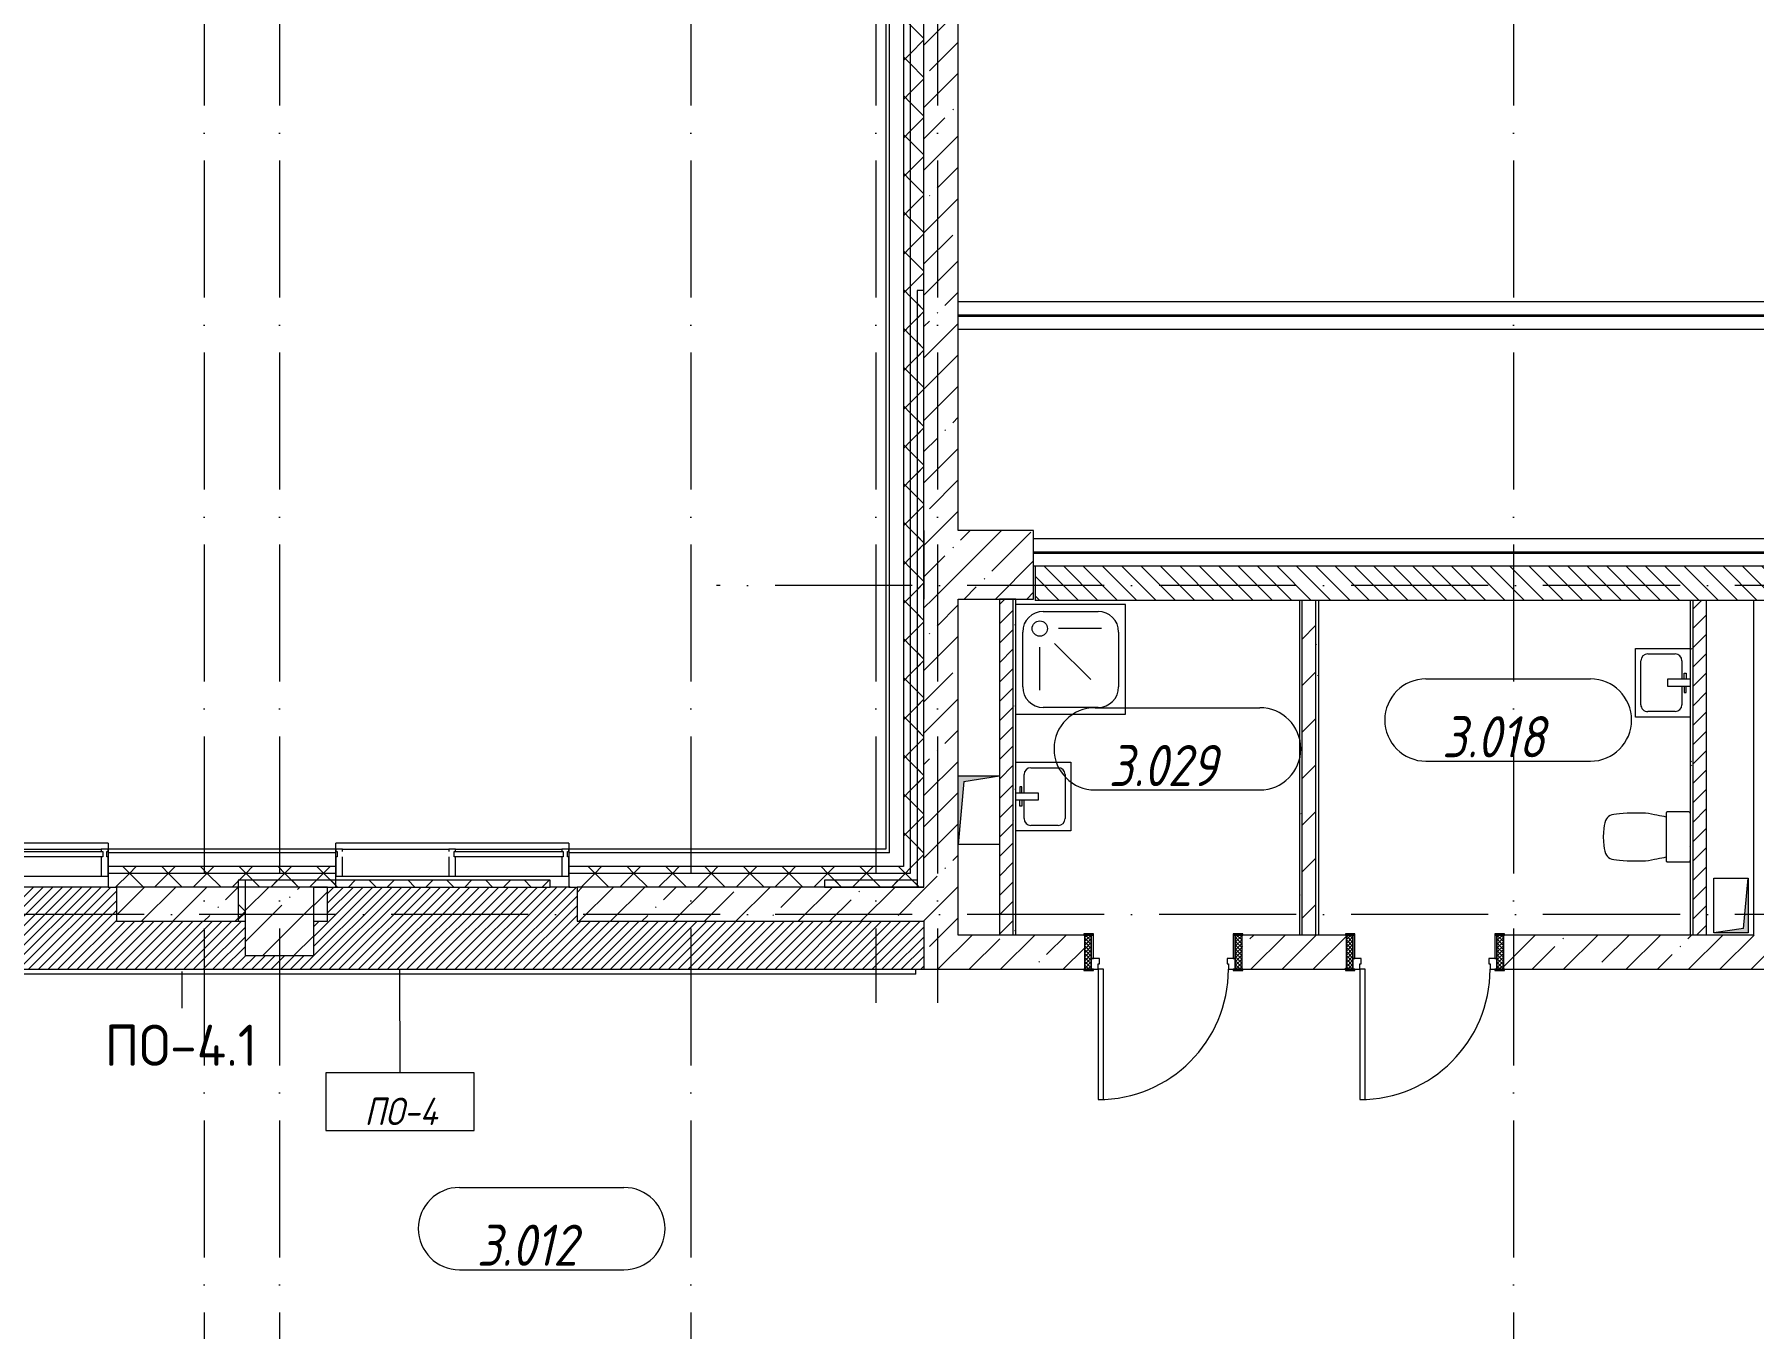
# Model space of a CAD drawing. Header units: millimetres. Extents: x -6467 to 106027, y -7090 to 195095.
# Drawn here: x 43822 to 56359, y 167175 to 176613 of the extents above; entities that cross this region are included whole.
import ezdxf

# ---------------------------------------------------------------- set-up
doc = ezdxf.new("R2010")
doc.units = ezdxf.units.MM
doc.linetypes.add('50_200_ШТРИХ_1Т_ш5_п1_п1_', pattern=[1400, 1000, -200, 0, -200])
for name, color, linetype, lineweight, true_color in [('A-AREA-IDEN-1', 7, 'Continuous', 9, 0xaaaaaa), ('A-FLOR-PATT-1', 7, 'Continuous', 5, 0xd61c12), ('I-WALL-1', 7, 'Continuous', 5, 0x787878), ('M-EQPM-1', 7, 'Continuous', 9, 0xaaaaaa), ('M-EQPM-2', 7, 'Continuous', 9, 0xe2e2e2), ('P-SANR-FIXT-1', 7, 'Continuous', 9, 0xaaaaaa), ('Оси-3', 7, '50_200_ШТРИХ_1Т_ш5_п1_п1_', 9, 0xaaaaaa)]:
    doc.layers.add(name, color=color, linetype=linetype, lineweight=lineweight, true_color=true_color)
for name, color, linetype, lineweight in [('A-DOOR', 7, 'Continuous', 9), ('A-DOOR-2', 7, 'Continuous', 5), ('A-DOOR-FRAM', 7, 'Continuous', 9), ('A-DOOR-FRAM-2', 7, 'Continuous', 5), ('A-FLOR', 7, 'Continuous', 9), ('A-FLOR-IDEN', 7, 'Continuous', 9), ('A-GLAZ', 7, 'Continuous', 5), ('A-GLAZ-CWMG', 7, 'Continuous', 9), ('A-GLAZ-CWMG-1', 7, 'Continuous', 20), ('A-WALL', 7, 'Continuous', 5), ('A-WALL-FNSH-1', 7, 'Continuous', 5), ('A-WALL-IDEN', 7, 'Continuous', 9), ('I-WALL', 7, 'Continuous', 5), ('S-BEAM', 7, 'Continuous', 9), ('S-BEAM-1', 7, 'Continuous', 5), ('S-COLS', 7, 'Continuous', 9), ('S-COLS-1', 7, 'Continuous', 5)]:
    doc.layers.add(name, color=color, linetype=linetype, lineweight=lineweight)
doc.styles.add('GOST Common', font='', dxfattribs={"height": 300})
doc.styles.add('GOST Common_I', font='', dxfattribs={"width": 0.9, "height": 200})
doc.styles.add('ISOCPEUR_I_1', font='isocpeui.ttf', dxfattribs={"width": 0.85, "height": 2.5})
doc.styles.get('GOST Common').set_extended_font_data('GOST Common')
doc.styles.get('GOST Common_I').set_extended_font_data('GOST Common', italic=True)
pattern_1 = [(45, (109.45, 102614.03), (-228.0985, 228.0985), []), (45, (337.55, 102614.03), (-228.0985, 228.0985), [403.225, -80.645, 6.706, -73.939])]
pattern_2 = [(45, (109.45, 102614.03), (-141.42136, 141.42136), []), (135, (109.45, 102614.03), (-141.42136, -141.42136), [])]
pattern_3 = [(45, (109.45, 102614.03), (-70.71068, 70.71068), [])]
pattern_4 = [(0, (109.45, 102614.03), (406.4, 101.6), [6.706, -298.094, 6.706, -298.094, -1625.6]), (0, (109.45, 102614.03), (406.4, 101.6), [-609.6, 6.706, -602.894, 6.706, -298.094, -711.2]), (0, (109.45, 102614.03), (406.4, 101.6), [-1524, 6.706, -196.494, 6.706, -501.294]), (120, (261.85, 102664.83), (-291.18818, 301.15272), [6.706, -298.094, 6.706, -298.094, -1625.6]), (120, (261.85, 102664.83), (-291.18818, 301.15272), [-609.6, 6.706, -602.894, 6.706, -298.094, -711.2]), (120, (261.85, 102664.83), (-291.18818, 301.15272), [-1524, 6.706, -196.494, 6.706, -501.294]), (240, (312.65, 102868.03), (-115.21182, -402.75272), [6.706, -298.094, 6.706, -298.094, -1625.6]), (240, (312.65, 102868.03), (-115.21182, -402.75272), [-609.6, 6.706, -602.894, 6.706, -298.094, -711.2]), (240, (312.65, 102868.03), (-115.21182, -402.75272), [-1524, 6.706, -196.494, 6.706, -501.294])]

# ---------------------------------------------------------------- blocks, each defined once
blk = doc.blocks.new('SND_2D_Раковина1 - 400х300-V51-АИ_План этажа Радиаторы_3')
at = {"layer": 'P-SANR-FIXT-1'}
for p, q in [((-250, -220), (-250, 180)), ((-70, 150), (-25, 150)), ((-70, 135), (-70, 150)), ((-25, 135), (-70, 135)), ((-25, 180), (-25, 15)), ((25, 15), (25, 180)), ((70, 150), (25, 150)), ((25, 135), (70, 135)), ((70, 135), (70, 150)), ((250, 180), (250, -220)), ((-210, -130), (-210, 70)), ((-160, 120), (-25, 120)), ((-25, 15), (25, 15)), ((25, 120), (160, 120)), ((210, 70), (210, -130)), ((250, -220), (-250, -220)), ((160, -180), (-160, -180))]:
    blk.add_line(p, q, dxfattribs=at)
for centre, start, end in [((-160, 70), 90, 180), ((160, 70), 0, 90), ((-160, -130), 180, 270), ((160, -130), 270, 0)]:
    blk.add_arc(centre, 50, start, end, dxfattribs=at)
blk = doc.blocks.new('SND_2D_Душ - Прямоугольный 800x800-18405747-АИ_План этажа Радиаторы_3')
at = {"layer": 'P-SANR-FIXT-1'}
for p, q in [((800, 0), (0, 0)), ((800, -350), (800, 0)), ((200, -50), (600, -50)), ((50, -600), (50, -200)), ((625, -175), (311, -175)), ((750, -200), (750, -350)), ((175, -625), (175, -311)), ((547, -547), (283, -283)), ((750, -350), (750, -600)), ((800, -800), (800, -350)), ((350, -750), (200, -750)), ((600, -750), (350, -750)), ((0, -800), (350, -800)), ((350, -800), (800, -800))]:
    blk.add_line(p, q, dxfattribs=at)
blk.add_circle((175, -175), 55.8, dxfattribs=at)
for centre, start, end in [((200, -200), 90, 180), ((600, -200), 360, 90), ((200, -600), 180, 270), ((600, -600), 270, 0)]:
    blk.add_arc(centre, 150, start, end, dxfattribs=at)
blk = doc.blocks.new('250_Двутавр типа Ш _АСТО 20-93__НесКаркас_Балка_ - 30Ш2-29127596-АИ_План этажа Радиаторы_3')
at = {"layer": 'S-BEAM'}
for p, q in [((-12036, 100), (11964, 100)), ((-12036, -101), (11964, -101))]:
    blk.add_line(p, q, dxfattribs=at)
at = {"layer": 'S-BEAM-1'}
for p, q in [((11964, 4), (-12036, 4)), ((11964, -5), (-12036, -5))]:
    blk.add_line(p, q, dxfattribs=at)
blk = doc.blocks.new('250_Двутавр типа Ш _АСТО 20-93__НесКаркас_Балка_ - 30Ш2-29390893-АИ_План этажа Радиаторы_3')
at = {"layer": 'S-BEAM'}
for p, q in [((-11500, 100.5), (-6800, 100.5)), ((11390, 100.5), (11400, 100.5)), ((-11500, -100.5), (-6800, -100.5)), ((-6300, -100.5), (-850, -100.5)), ((-350, -100.5), (5150, -100.5)), ((5650, -100.5), (11400, -100.5))]:
    blk.add_line(p, q, dxfattribs=at)
at = {"layer": 'S-BEAM-1'}
for p, q in [((-6800, 4.5), (-11500, 4.5)), ((-850, 4.5), (-6300, 4.5)), ((5150, 4.5), (-350, 4.5)), ((11400, 4.5), (5650, 4.5)), ((-6800, -4.5), (-11500, -4.5)), ((-850, -4.5), (-6300, -4.5)), ((5150, -4.5), (-350, -4.5)), ((11400, -4.5), (5650, -4.5))]:
    blk.add_line(p, q, dxfattribs=at)
blk = doc.blocks.new('Прямоугольный импост - Импост структурный с накладкой - 180мм-22437099-АИ_План этажа Радиаторы_3')
at = {"layer": 'A-GLAZ-CWMG-1'}
for p, q in [((0, 17), (-50, 17)), ((-50, 17), (-50, 0)), ((-50, 0), (-40, 0)), ((-40, 0), (-40, -40)), ((-10, -40), (-10, 0)), ((-10, 0), (0, 0)), ((0, 0), (0, 17)), ((-40, -40), (-50, -40)), ((-50, -40), (-50, -180)), ((0, -40), (-10, -40)), ((0, -180), (0, -40)), ((-50, -180), (0, -180))]:
    blk.add_line(p, q, dxfattribs=at)
blk = doc.blocks.new('Прямоугольный импост - Импост структурный с накладкой - 180мм-22437089-АИ_План этажа Радиаторы_3')
at = {"layer": 'A-GLAZ-CWMG'}
for p, q in [((53650, 55111), (52050, 55111)), ((53650, 54931), (52050, 54931)), ((53650, 54914), (52050, 54914))]:
    blk.add_line(p, q, dxfattribs=at)
blk = doc.blocks.new('Прямоугольный импост - Импост структурный с накладкой - 180мм-22437111-АИ_План этажа Радиаторы_3')
at = {"layer": 'A-GLAZ-CWMG-1'}
for p, q in [((-50, 0), (-50, 17)), ((-50, 17), (0, 17)), ((0, 0), (-10, 0)), ((-10, 0), (-10, -40)), ((0, 17), (0, 0)), ((-50, -180), (-50, -40)), ((-10, -40), (0, -40)), ((0, -40), (0, -180)), ((0, -180), (-50, -180))]:
    blk.add_line(p, q, dxfattribs=at)
blk = doc.blocks.new('Прямоугольный импост - Импост структурный с накладкой - 180мм-22071093-АИ_План этажа Радиаторы_3')
at = {"layer": 'A-GLAZ-CWMG'}
for p, q in [((49825, 55111), (49050, 55111)), ((49825, 54931), (49050, 54931)), ((49825, 54914), (49050, 54914))]:
    blk.add_line(p, q, dxfattribs=at)
blk = doc.blocks.new('Прямоугольный импост - Импост структурный с накладкой - 180мм-V176-АИ_План этажа Радиаторы_3')
at = {"layer": 'A-GLAZ-CWMG'}
for p, q in [((6638, 55111), (5863, 55111)), ((6638, 54914), (5863, 54914))]:
    blk.add_line(p, q, dxfattribs=at)
blk = doc.blocks.new('Прямоугольный импост - Импост структурный с накладкой - 180мм-V179-АИ_План этажа Радиаторы_3')
at = {"layer": 'A-GLAZ-CWMG-1'}
for p, q in [((-25, 0), (-25, 17)), ((-25, 17), (25, 17)), ((-15, 0), (-25, 0)), ((-15, -40), (-15, 0)), ((25, 17), (25, 0)), ((-25, -180), (-25, -40)), ((-25, -40), (-15, -40)), ((25, -40), (25, -180)), ((25, -180), (-25, -180))]:
    blk.add_line(p, q, dxfattribs=at)
blk = doc.blocks.new('Прямоугольный импост - Импост структурный с накладкой - 180мм-22437157-АИ_План этажа Радиаторы_3')
at = {"layer": 'A-GLAZ-CWMG-1'}
for p, q in [((0, 17), (-50, 17)), ((-50, 17), (-50, 0)), ((-50, 0), (-40, 0)), ((-40, 0), (-40, -40)), ((-10, -40), (-10, 0)), ((-10, 0), (0, 0)), ((0, 0), (0, 17)), ((-40, -40), (-50, -40)), ((-50, -40), (-50, -180)), ((0, -40), (-10, -40)), ((0, -180), (0, -40)), ((-50, -180), (0, -180))]:
    blk.add_line(p, q, dxfattribs=at)
blk = doc.blocks.new('110_Дверь_СКБ_1Ст_Внутренняя - СОШ_Д-04_Дв_1150_900_x2100h_туалет для мальчиков_ туалет для девочек-25234337-АИ_План этажа Радиаторы_3')
at = {"layer": 'A-DOOR-2'}
h = blk.add_hatch(dxfattribs=at)
h.set_pattern_fill('FP_48', color=256, style=0, pattern_type=2)
h.set_pattern_definition([(135, (1751.41, 189.685), (-14.14214, -14.14214), []), (225, (1751.41, 189.685), (14.14214, -14.14214), [])])
h.paths.add_polyline_path([(587.5, 125), (537.5, 125), (537.5, -125), (587.5, -125)])
at = {"layer": 'A-DOOR-FRAM-2'}
h = blk.add_hatch(dxfattribs=at)
h.set_pattern_fill('FP_49', color=256, style=0, pattern_type=2)
h.set_pattern_definition([(45, (-371.384, 189.685), (-14.1421, 14.1421), []), (135, (-371.384, 189.685), (-14.1421, -14.1421), [])])
h.paths.add_polyline_path([(-512.5, 125), (-562.5, 125), (-562.5, -125), (-512.5, -125)])
at = {"layer": 'A-DOOR'}
for p, q in [((487.5, 1075), (447.5, 1075)), ((447.5, 1075), (447.5, 125)), ((487.5, 125), (487.5, 1075)), ((447.5, 125), (487.5, 125))]:
    blk.add_line(p, q, dxfattribs=at)
at = {"layer": 'A-DOOR-2'}
blk.add_arc((487.5, 125), 950, 90, 180, dxfattribs=at)
at = {"layer": 'A-DOOR-FRAM'}
for p, q in [((-497.5, 133), (-567.5, 133)), ((-567.5, 133), (-567.5, 125)), ((-497.5, 125), (-497.5, 133)), ((592.5, 133), (522.5, 133)), ((522.5, 133), (522.5, 125)), ((592.5, 125), (592.5, 133)), ((-567.5, 125), (-497.5, 125)), ((-512.5, 125), (-562.5, 125)), ((-562.5, 125), (-562.5, -125)), ((-462.5, 125), (-512.5, 125)), ((-512.5, 125), (-512.5, 45)), ((-512.5, -125), (-512.5, 125)), ((-497.5, 125), (-512.5, 125)), ((-512.5, 125), (-512.5, 124)), ((-512.5, 124), (-497.5, 124)), ((-512.5, 45), (-452.5, 45)), ((-497.5, 45), (-512.5, 45)), ((-512.5, 45), (-512.5, -125)), ((-497.5, 124), (-497.5, 125)), ((-497.5, -125), (-497.5, 45)), ((-462.5, 85), (-462.5, 125)), ((-452.5, 85), (-462.5, 85)), ((-452.5, 45), (-452.5, 85)), ((487.5, 85), (477.5, 85)), ((477.5, 85), (477.5, 45)), ((477.5, 45), (537.5, 45)), ((487.5, 125), (487.5, 85)), ((537.5, 125), (487.5, 125)), ((537.5, 125), (522.5, 125)), ((522.5, 125), (522.5, 124)), ((522.5, 125), (592.5, 125)), ((522.5, 124), (537.5, 124)), ((537.5, 45), (522.5, 45)), ((522.5, 45), (522.5, -125)), ((537.5, 45), (537.5, 125)), ((587.5, 125), (537.5, 125)), ((537.5, 125), (537.5, -125)), ((537.5, 124), (537.5, 125)), ((537.5, -125), (537.5, 45)), ((587.5, -125), (587.5, 125)), ((-497.5, -125), (-567.5, -125)), ((-567.5, -125), (-567.5, -133)), ((-562.5, -125), (-512.5, -125)), ((-512.5, -125), (-497.5, -125)), ((-497.5, -133), (-497.5, -125)), ((522.5, -125), (537.5, -125)), ((592.5, -125), (522.5, -125)), ((522.5, -125), (522.5, -133)), ((537.5, -125), (587.5, -125)), ((592.5, -133), (592.5, -125)), ((-567.5, -133), (-497.5, -133)), ((522.5, -133), (592.5, -133))]:
    blk.add_line(p, q, dxfattribs=at)
blk = doc.blocks.new('Канал вертикальный прямоугольный - Шахта - значок проема-V282-АИ_План этажа Радиаторы_3')
at = {"layer": 'M-EQPM-2'}
blk.add_hatch(color=256, dxfattribs=at).paths.add_polyline_path([(-150, -250), (-110, 210), (137, 250), (-150, 250)])
at = {"layer": 'M-EQPM-1'}
for p, q in [((-150, -250), (-150, 250)), ((-150, 250), (150, 250)), ((-110, 210), (-150, -250)), ((-110, 210), (150, 250)), ((150, 250), (150, -250)), ((150, -250), (-150, -250))]:
    blk.add_line(p, q, dxfattribs=at)
blk = doc.blocks.new('Канал вертикальный прямоугольный - Шахта - значок проема-24087386-АИ_План этажа Радиаторы_3')
at = {"layer": 'M-EQPM-2'}
blk.add_hatch(color=256, dxfattribs=at).paths.add_polyline_path([(-125, 200), (-125, -200), (-92.5, 167.5), (125, 200)])
at = {"layer": 'M-EQPM-1'}
for p, q in [((-125, -200), (-125, 200)), ((-125, 200), (125, 200)), ((-92.5, 167.5), (-125, -200)), ((-92.5, 167.5), (125, 200)), ((125, 200), (125, -200)), ((125, -200), (-125, -200))]:
    blk.add_line(p, q, dxfattribs=at)
blk = doc.blocks.new('SND_Унитаз_Santek_HEO - Santek HEO_ 365х635х785_ выпуск-прямой_ PN4_5_ Х-резьба НР DN15_ К-гл_кон_ П DN100-V2-АИ_План этажа Радиаторы_3')
at = {"layer": 'P-SANR-FIXT-1'}
for p, q in [((-183, -10), (-183, -166)), ((182, -166), (182, -10)), ((-173, -176), (172, -176)), ((-175, -326), (-175, -423)), ((175, -423), (175, -326))]:
    blk.add_line(p, q, dxfattribs=at)
for centre, start, end in [((-173, -10), 90, 180), ((-173, -10), 105, 180), ((172, -10), 360, 90), ((172, -10), 45, 90), ((172, -10), 360, 30), ((-173, -166), 180, 270), ((-173, -166), 180, 210), ((-173, -166), 240, 255), ((172, -166), 270, 360), ((172, -166), 270, 315), ((172, -166), 330, 360)]:
    blk.add_arc(centre, 10, start, end, dxfattribs=at)
for points in [[(-145, -175), (-154, -215), (-163, -264), (-175, -326)], [(175, -326), (163, -264), (154, -215), (145, -175)]]:
    blk.add_open_spline(points, degree=3, dxfattribs=at)
for points, knots in [([(-175, -423), (-169, -526), (-168, -610), (-96, -631), (0, -635)], [0, 0, 0, 0, 0.2757876, 0.5440111, 0.5440111, 0.5440111, 0.5440111]), ([(0, -635), (96, -631), (168, -610), (169, -526), (175, -423)], [0, 0, 0, 0, 0.2682234, 0.5440111, 0.5440111, 0.5440111, 0.5440111])]:
    blk.add_open_spline(points, degree=3, knots=knots, dxfattribs=at)
blk = doc.blocks.new('BSC_Колонна _Прямоугольная - 500х500-V311-АИ_План этажа Радиаторы_3')
at = {"layer": 'S-COLS-1'}
h = blk.add_hatch(dxfattribs=at)
h.set_pattern_fill('FP_246', color=256, style=0, pattern_type=2)
h.set_pattern_definition([(45, (-45500, -67531.04), (-228.0985, 228.0985), []), (45, (-45271.9, -67531.04), (-228.0985, 228.0985), [403.225, -80.645, 6.706, -73.939])])
h.paths.add_polyline_path([(-250, -250), (250, -250), (250, 250), (-250, 250)])
for p, q in [((250, 250), (-250, 250)), ((-250, 250), (-250, -250)), ((250, -250), (250, 250)), ((-250, -250), (250, -250))]:
    blk.add_line(p, q, dxfattribs=at)
blk = doc.blocks.new('Отлив_СКБ - Отлив витража-V317-АИ_План этажа Радиаторы_3')
at = {"layer": 'A-GLAZ'}
for p, q in [((0, 57), (0, 100)), ((1700, 100), (0, 100)), ((0, 2), (10, 2)), ((865, 2), (1660, 2)), ((1690, 2), (1700, 2)), ((1700, 100), (1700, 57)), ((1650, 0), (875, 0))]:
    blk.add_line(p, q, dxfattribs=at)
blk = doc.blocks.new('Отлив_СКБ - Отлив витража-V318-АИ_План этажа Радиаторы_3')
at = {"layer": 'A-GLAZ'}
for p, q in [((0, 57), (0, 100)), ((1700, 100), (0, 100)), ((0, 2), (10, 2)), ((40, 2), (1660, 2)), ((1690, 2), (1700, 2)), ((1700, 100), (1700, 57)), ((1650, 0), (50, 0))]:
    blk.add_line(p, q, dxfattribs=at)
blk = doc.blocks.new('AAR_СКБ_Марка_помещения_1_5 ммп - Номер-27962133-АИ_План этажа Радиаторы_3')
at = {"layer": 'A-AREA-IDEN-1'}
for p, q in [((-2.987, 3), (3.013, 3)), ((-2.987, 0), (3.013, 0))]:
    blk.add_line(p, q, dxfattribs=at)
for centre, start, end in [((-2.987, 1.5), 90, 270), ((3.013, 1.5), 270, 90)]:
    blk.add_arc(centre, 1.5, start, end, dxfattribs=at)
blk = doc.blocks.new('AAR_СКБ_Марка_Перекрытия_1 мм - Марка пола-27961726-АИ_План этажа Радиаторы_3')
at = {"layer": 'A-FLOR-IDEN'}
for p, q in [((2.723, 2.101), (-2.69, 2.101)), ((-2.69, 2.101), (-2.69, 0)), ((2.723, 0), (2.723, 2.101)), ((-2.69, 0), (2.723, 0))]:
    blk.add_line(p, q, dxfattribs=at)

msp = doc.modelspace()

# ---------------------------------------------------------------- hatches: boundary and pattern name
at = {"layer": 'A-FLOR-PATT-1'}
h = msp.add_hatch(dxfattribs=at)
h.set_pattern_fill('FP_341', color=256, style=0, pattern_type=2)
h.set_pattern_definition([(45, (44009.45, 170095.076), (-35.35534, 35.35534), [])])
h.paths.add_polyline_path([(49192, 169795), (50309, 169795), (50309, 170145), (47779, 170145), (47779, 170395), (45959, 170395), (45959, 170145), (45859, 170145), (45859, 169895), (45359, 169895), (45359, 170145), (44420, 170145), (44420, 170395), (42659, 170395), (42659, 169795), (47538, 169795)])
at = {"layer": 'A-WALL'}
h = msp.add_hatch(dxfattribs=at)
h.set_pattern_fill('FP_122', color=256, style=0, pattern_type=2)
h.set_pattern_definition(pattern_2)
h.paths.add_polyline_path([(50159, 170545), (50209, 170545), (50209, 188445), (50159, 188445), (50159, 170559)])
h = msp.add_hatch(dxfattribs=at)
h.set_pattern_fill('FP_122', color=256, style=0, pattern_type=2)
h.set_pattern_definition(pattern_2)
h.paths.add_polyline_path([(50209, 170495), (50309, 170495), (50309, 188395), (50209, 188395), (50209, 170545)])
h = msp.add_hatch(dxfattribs=at)
h.set_pattern_fill('FP_1', color=256, style=0, pattern_type=2)
h.set_pattern_definition(pattern_1)
h.paths.add_polyline_path([(50309, 170045), (50559, 170045), (50559, 172495), (50309, 172495), (50309, 170145)])
h.paths.add_polyline_path([(50309, 172995), (50559, 172995), (50559, 177945), (50309, 177945), (50309, 174778)])
h.paths.add_polyline_path([(50309, 178445), (50559, 178445), (50559, 184295), (50309, 184295), (50309, 178997)])
h.paths.add_polyline_path([(50559, 184795), (50559, 187795), (50309, 187795), (50309, 184795), (50367, 184795)])
h = msp.add_hatch(dxfattribs=at)
h.set_pattern_fill('FP_122', color=256, style=0, pattern_type=2)
h.set_pattern_definition(pattern_2)
h.paths.add_polyline_path([(49192, 170495), (50209, 170495), (50209, 170545), (47719, 170545), (47719, 170495)])
h.paths.add_polyline_path([(45884, 170495), (46019, 170495), (46019, 170545), (44360, 170545), (44360, 170495)])
h.paths.add_polyline_path([(42660, 170495), (42660, 170545), (41119, 170545), (41119, 170495), (42576, 170495)])
h.paths.add_polyline_path([(39419, 170495), (39419, 170545), (37869, 170545), (37869, 170495), (39267, 170495)])
h.paths.add_polyline_path([(36169, 170495), (36169, 170545), (34809, 170545), (34809, 170495), (35959, 170495)])
h.paths.add_polyline_path([(32651, 170495), (33109, 170495), (33109, 170545), (31809, 170545), (31809, 170495)])
h.paths.add_polyline_path([(23959, 170495), (27049, 170495), (27049, 170545), (23959, 170545)])
h.paths.add_polyline_path([(30109, 170495), (30109, 170545), (28749, 170545), (28749, 170495), (29342, 170495)])
h = msp.add_hatch(dxfattribs=at)
h.set_pattern_fill('FP_122', color=256, style=0, pattern_type=2)
h.set_pattern_definition(pattern_2)
h.paths.add_polyline_path([(50019, 170395), (50309, 170395), (50309, 170495), (47719, 170495), (47719, 170395), (49192, 170395)])
h.paths.add_polyline_path([(44360, 170395), (46019, 170395), (46019, 170495), (44360, 170495)])
h.paths.add_polyline_path([(41119, 170395), (42660, 170395), (42659, 170495), (41119, 170495)])
h.paths.add_polyline_path([(38759, 170395), (39419, 170395), (39419, 170495), (37869, 170495), (37869, 170395)])
h.paths.add_polyline_path([(35959, 170395), (36169, 170395), (36169, 170495), (34809, 170495), (34809, 170395), (35510, 170395)])
h.paths.add_polyline_path([(33109, 170395), (33109, 170495), (31809, 170495), (31809, 170395), (32651, 170395)])
h.paths.add_polyline_path([(30109, 170395), (30109, 170495), (28749, 170495), (28749, 170395), (29342, 170395)])
h.paths.add_polyline_path([(27049, 170395), (27049, 170495), (23909, 170495), (23909, 170395), (26034, 170395)])
h = msp.add_hatch(dxfattribs=at)
h.set_pattern_fill('FP_1', color=256, style=0, pattern_type=2)
h.set_pattern_definition(pattern_1)
h.paths.add_polyline_path([(50019, 170145), (50309, 170145), (50309, 170395), (47779, 170395), (47779, 170145), (49192, 170145)])
h.paths.add_polyline_path([(45959, 170145), (45959, 170395), (45859, 170395), (45859, 170145), (45884, 170145)])
h.paths.add_polyline_path([(45359, 170145), (45359, 170395), (44420, 170395), (44420, 170145)])
h = msp.add_hatch(dxfattribs=at)
h.set_pattern_fill('FP_1', color=256, style=0, pattern_type=2)
h.set_pattern_definition(pattern_1)
h.paths.add_polyline_path([(57463, 169795), (57859, 169795), (57859, 170045), (54538, 170045), (54538, 169795), (56781, 169795)])
h.paths.add_polyline_path([(53383, 169795), (53388, 169795), (53388, 170045), (52629, 170045), (52629, 169795), (52634, 169795)])
h.paths.add_polyline_path([(51479, 169795), (51479, 170045), (50309, 170045), (50309, 169795), (51474, 169795)])
at = {"layer": 'I-WALL'}
h = msp.add_hatch(dxfattribs=at)
h.set_pattern_fill('FP_122', color=256, style=0, pattern_type=2)
h.set_pattern_definition(pattern_2)
h.paths.add_polyline_path([(50309, 170395), (50309, 174745), (50259, 174745), (50259, 170395)])
h = msp.add_hatch(dxfattribs=at)
h.set_pattern_fill('FP_2', color=256, style=0, pattern_type=2)
h.set_pattern_definition([(135, (109.45, 102614.03), (-70.71068, -70.71068), [])])
h.paths.add_polyline_path([(67671, 172485), (68009, 172485), (68009, 172735), (63359, 172735), (63359, 172495), (62859, 172495), (62859, 172735), (57359, 172735), (57359, 172495), (56859, 172495), (56859, 172735), (51119, 172735), (51119, 172485), (67651, 172485)])
h = msp.add_hatch(dxfattribs=at)
h.set_pattern_fill('FP_5', color=256, style=0, pattern_type=2)
h.set_pattern_definition(pattern_3)
h.paths.add_polyline_path([(50859, 170045), (50959, 170045), (50959, 172495), (50859, 172495), (50859, 171165)])
h = msp.add_hatch(dxfattribs=at)
h.set_pattern_fill('FP_4', color=256, style=0, pattern_type=2)
h.set_pattern_definition([(45, (109.45, 102614.03), (-169.7056, 169.7056), [])])
h.paths.add_polyline_path([(53168, 170045), (53168, 172485), (53068, 172485), (53068, 170045)])
h = msp.add_hatch(dxfattribs=at)
h.set_pattern_fill('FP_5', color=256, style=0, pattern_type=2)
h.set_pattern_definition(pattern_3)
h.paths.add_polyline_path([(56017, 170045), (56017, 172485), (55917, 172485), (55917, 170045)])
h = msp.add_hatch(dxfattribs=at)
h.set_pattern_fill('FP_122', color=256, style=0, pattern_type=2)
h.set_pattern_definition(pattern_2)
h.paths.add_polyline_path([(45359, 170145), (45359, 170445), (45309, 170445), (45309, 170145)])
h = msp.add_hatch(dxfattribs=at)
h.set_pattern_fill('FP_122', color=256, style=0, pattern_type=2)
h.set_pattern_definition(pattern_2)
h.paths.add_polyline_path([(47584, 170395), (47584, 170445), (45359, 170445), (45359, 170395), (47538, 170395)])
h = msp.add_hatch(dxfattribs=at)
h.set_pattern_fill('FP_122', color=256, style=0, pattern_type=2)
h.set_pattern_definition(pattern_2)
h.paths.add_polyline_path([(50259, 170395), (50259, 170445), (49584, 170445), (49584, 170395), (50019, 170395)])
at = {"layer": 'I-WALL-1'}
h = msp.add_hatch(dxfattribs=at)
h.set_pattern_fill('FP_3', color=256, style=0, pattern_type=2)
h.set_pattern_definition(pattern_4)
h.paths.add_polyline_path([(50979, 170045), (50979, 172495), (50959, 172495), (50959, 170045)])
h = msp.add_hatch(dxfattribs=at)
h.set_pattern_fill('FP_3', color=256, style=0, pattern_type=2)
h.set_pattern_definition(pattern_4)
h.paths.add_polyline_path([(53048, 170045), (53068, 170045), (53068, 172485), (53048, 172485), (53048, 171965)])
h = msp.add_hatch(dxfattribs=at)
h.set_pattern_fill('FP_3', color=256, style=0, pattern_type=2)
h.set_pattern_definition(pattern_4)
h.paths.add_polyline_path([(53188, 170045), (53188, 172485), (53168, 172485), (53168, 170045)])
h = msp.add_hatch(dxfattribs=at)
h.set_pattern_fill('FP_3', color=256, style=0, pattern_type=2)
h.set_pattern_definition(pattern_4)
h.paths.add_polyline_path([(55897, 170045), (55917, 170045), (55917, 172485), (55897, 172485), (55897, 171965)])
at = {"layer": 'S-COLS-1'}
h = msp.add_hatch(dxfattribs=at)
h.set_pattern_fill('FP_1', color=256, style=0, pattern_type=2)
h.set_pattern_definition(pattern_1)
h.paths.add_polyline_path([(50309, 172495), (51109, 172495), (51109, 172995), (50309, 172995)])

# ---------------------------------------------------------------- linework, layer by layer
at = {"layer": 'A-FLOR'}
for p, q in [((44360, 170395), (42660, 170395)), ((47719, 170395), (47584, 170395)), ((42659, 169795), (50309, 169795))]:
    msp.add_line(p, q, dxfattribs=at)
at = {"layer": 'A-FLOR-IDEN'}
msp.add_line((46484, 169795), (46488, 169040), dxfattribs=at)
at = {"layer": 'A-WALL'}
for p, q in [((50059, 170645), (50059, 188572)), ((50159, 188445), (50159, 170545)), ((50209, 188395), (50209, 170495)), ((50559, 172995), (50559, 177945)), ((50309, 174745), (50259, 174745)), ((50259, 174745), (50259, 170395)), ((56859, 172735), (51119, 172735)), ((51119, 172735), (51119, 172485)), ((50559, 171205), (50559, 172495)), ((50959, 170045), (50959, 172495)), ((56609, 172485), (51119, 172485)), ((53068, 170045), (53068, 172485)), ((53168, 170045), (53168, 172485)), ((55917, 172485), (55917, 170045)), ((56359, 172485), (56359, 170045)), ((46019, 170645), (44360, 170645)), ((50059, 170645), (47719, 170645)), ((50559, 170045), (50559, 170705)), ((46019, 170545), (44360, 170545)), ((50159, 170545), (47719, 170545)), ((46019, 170495), (44360, 170495)), ((45359, 170395), (44420, 170395)), ((44420, 170395), (44420, 170145)), ((45309, 170445), (45309, 170145)), ((47584, 170445), (45309, 170445)), ((45359, 170445), (45359, 170395)), ((45959, 170395), (45859, 170395)), ((45859, 170395), (47584, 170395)), ((45959, 170145), (45959, 170395)), ((47584, 170395), (47584, 170445)), ((50209, 170495), (47719, 170495)), ((50309, 170395), (47779, 170395)), ((47779, 170395), (47779, 170145)), ((50259, 170445), (49584, 170445)), ((49584, 170445), (49584, 170395)), ((49584, 170395), (50309, 170395)), ((44420, 170145), (45359, 170145)), ((45859, 170145), (45959, 170145)), ((47779, 170145), (50309, 170145)), ((50309, 170145), (50309, 169795)), ((51474, 170045), (50559, 170045)), ((53383, 170045), (52634, 170045)), ((56359, 170045), (54543, 170045)), ((50249, 169760), (42719, 169760)), ((50249, 169760), (50249, 169795)), ((50309, 169795), (51474, 169795)), ((52634, 169795), (53383, 169795)), ((54543, 169795), (60074, 169795))]:
    msp.add_line(p, q, dxfattribs=at)
at = {"layer": 'A-WALL-FNSH-1'}
for p, q in [((50032, 188572), (50032, 170672)), ((50309, 170395), (50309, 176745)), ((50859, 172495), (50859, 170045)), ((50979, 172495), (50859, 172495)), ((50979, 170045), (50979, 172495)), ((53048, 172485), (53048, 170045)), ((53188, 170045), (53188, 172485)), ((55897, 172485), (55897, 170045)), ((56017, 170045), (56017, 172485)), ((46019, 170672), (44360, 170672)), ((44360, 170672), (44360, 170395)), ((46019, 170395), (46019, 170672)), ((50032, 170672), (47719, 170672)), ((47719, 170672), (47719, 170395)), ((44360, 170395), (44420, 170395)), ((45959, 170395), (46019, 170395)), ((47719, 170395), (47779, 170395))]:
    msp.add_line(p, q, dxfattribs=at)
at = {"layer": 'A-WALL-IDEN'}
msp.add_line((44898, 169778), (44898, 169511), dxfattribs=at)
at = {"layer": 'S-COLS-1'}
for p, q in [((50309, 172995), (50309, 172495)), ((51109, 172995), (50559, 172995)), ((51109, 172495), (51109, 172995)), ((50559, 172495), (51109, 172495))]:
    msp.add_line(p, q, dxfattribs=at)
at = {"layer": 'Оси-3'}
for p, q in [((45059, 193895), (45059, 155072)), ((45609, 193895), (45609, 155072)), ((48609, 193895), (48609, 155072)), ((49959, 193895), (49959, 169550)), ((50409, 193895), (50409, 169550)), ((54609, 193895), (54609, 155072)), ((104827, 172595), (48795, 172595)), ((104827, 170195), (-5158, 170195))]:
    msp.add_line(p, q, dxfattribs=at)

# ---------------------------------------------------------------- block references
at = {"layer": 'A-AREA-IDEN-1', "xscale": 199.9999999999999, "yscale": 199.9999999999999, "zscale": 199.9999999999999}
for p in [(54567, 171313), (52155, 171103), (47519, 167604)]:
    msp.add_blockref('AAR_СКБ_Марка_помещения_1_5 ммп - Номер-27962133-АИ_План этажа Радиаторы_3', p, dxfattribs=at)
at = {"layer": 'A-DOOR-2', "rotation": 180}
for p in [(52067, 169920), (53975, 169920)]:
    msp.add_blockref('110_Дверь_СКБ_1Ст_Внутренняя - СОШ_Д-04_Дв_1150_900_x2100h_туалет для мальчиков_ туалет для девочек-25234337-АИ_План этажа Радиаторы_3', p, dxfattribs=at)
at = {"layer": 'A-FLOR-IDEN', "xscale": 199.9999999999999, "yscale": 199.9999999999999, "zscale": 199.9999999999999}
msp.add_blockref('AAR_СКБ_Марка_Перекрытия_1 мм - Марка пола-27961726-АИ_План этажа Радиаторы_3', (46484, 168619), dxfattribs=at)
at = {"layer": 'A-GLAZ'}
for name, p in [('Отлив_СКБ - Отлив витража-V318-АИ_План этажа Радиаторы_3', (42660, 170615)), ('Отлив_СКБ - Отлив витража-V317-АИ_План этажа Радиаторы_3', (46019, 170615))]:
    msp.add_blockref(name, p, dxfattribs=at)
at = {"layer": 'A-GLAZ-CWMG', "rotation": 180}
for name, p in [('Прямоугольный импост - Импост структурный с накладкой - 180мм-22437089-АИ_План этажа Радиаторы_3', (96360, 225586)), ('Прямоугольный импост - Импост структурный с накладкой - 180мм-V176-АИ_План этажа Радиаторы_3', (52707, 225586)), ('Прямоугольный импост - Импост структурный с накладкой - 180мм-22071093-АИ_План этажа Радиаторы_3', (96719, 225586))]:
    msp.add_blockref(name, p, dxfattribs=at)
at = {"layer": 'A-GLAZ-CWMG'}
for name, p in [('Прямоугольный импост - Импост структурный с накладкой - 180мм-22437099-АИ_План этажа Радиаторы_3', (44360, 170655)), ('Прямоугольный импост - Импост структурный с накладкой - 180мм-22437157-АИ_План этажа Радиаторы_3', (47719, 170655))]:
    msp.add_blockref(name, p, dxfattribs=at)
at = {"layer": 'A-GLAZ-CWMG', "extrusion": (0, 0, -1)}
for name, p in [('Прямоугольный импост - Импост структурный с накладкой - 180мм-22437111-АИ_План этажа Радиаторы_3', (-46019, 170655)), ('Прямоугольный импост - Импост структурный с накладкой - 180мм-V179-АИ_План этажа Радиаторы_3', (-46869, 170655))]:
    msp.add_blockref(name, p, dxfattribs=at)
at = {"layer": 'M-EQPM-1'}
msp.add_blockref('Канал вертикальный прямоугольный - Шахта - значок проема-V282-АИ_План этажа Радиаторы_3', (50709, 170955), dxfattribs=at)
at = {"layer": 'M-EQPM-1', "rotation": 180}
msp.add_blockref('Канал вертикальный прямоугольный - Шахта - значок проема-24087386-АИ_План этажа Радиаторы_3', (56194, 170260), dxfattribs=at)
at = {"layer": 'P-SANR-FIXT-1'}
msp.add_blockref('SND_2D_Душ - Прямоугольный 800x800-18405747-АИ_План этажа Радиаторы_3', (50979, 172455), dxfattribs=at)
for name, p, rotation in [('SND_2D_Раковина1 - 400х300-V51-АИ_План этажа Радиаторы_3', (55717, 171885), 269.9999999999997), ('SND_2D_Раковина1 - 400х300-V51-АИ_План этажа Радиаторы_3', (51159, 171055), 89.99999999999955), ('SND_Унитаз_Santek_HEO - Santek HEO_ 365х635х785_ выпуск-прямой_ PN4_5_ Х-резьба НР DN15_ К-гл_кон_ П DN100-V2-АИ_План этажа Радиаторы_3', (55897, 170760), 269.9999999999997)]:
    msp.add_blockref(name, p, dxfattribs=dict(at, rotation=rotation))
at = {"layer": 'S-BEAM', "rotation": 180}
for name, p in [('250_Двутавр типа Ш _АСТО 20-93__НесКаркас_Балка_ - 30Ш2-29127596-АИ_План этажа Радиаторы_3', (62524, 174562)), ('250_Двутавр типа Ш _АСТО 20-93__НесКаркас_Балка_ - 30Ш2-29390893-АИ_План этажа Радиаторы_3', (62509, 172835))]:
    msp.add_blockref(name, p, dxfattribs=at)
at = {"layer": 'S-COLS'}
msp.add_blockref('BSC_Колонна _Прямоугольная - 500х500-V311-АИ_План этажа Радиаторы_3', (45609, 170145), dxfattribs=at)

# ---------------------------------------------------------------- texts
at = {"layer": 'A-AREA-IDEN-1', "char_height": 300, "attachment_point": 8, "line_spacing_factor": 1.139951, "style": 'ISOCPEUR_I_1'}
for s, insert, width in [('\\pxqc,t8.46667,16.93333,25.4,33.86667,42.33333,50.8,59.26667,67.73333,76.2,84.66667,93.13333,101.6,110.06667,118.53333,127,135.46667,143.93333,152.4,160.86667,169.33333,177.8,186.26667,194.73333,203.2,211.66667,220.13333,228.6,237.06667,245.53333,254,262.46667,270.93333;{3.018}', (54463, 171341), 900), ('\\pxqc,t8.46667,16.93333,25.4,33.86667,42.33333,50.8,59.26667,67.73333,76.2,84.66667,93.13333,101.6,110.06667,118.53333,127,135.46667,143.93333,152.4,160.86667,169.33333,177.8,186.26667,194.73333,203.2,211.66667,220.13333,228.6,237.06667,245.53333,254,262.46667,270.93333;{3.029}', (52052, 171131), 952), ('\\pxqc,t8.46667,16.93333,25.4,33.86667,42.33333,50.8,59.26667,67.73333,76.2,84.66667,93.13333,101.6,110.06667,118.53333,127,135.46667,143.93333,152.4,160.86667,169.33333,177.8,186.26667,194.73333,203.2,211.66667,220.13333,228.6,237.06667,245.53333,254,262.46667,270.93333;{3.012}', (47414, 167633), 900)]:
    msp.add_mtext(s, dxfattribs=dict(at, insert=insert, width=width))
at = {"layer": 'A-FLOR-IDEN', "insert": (46495, 168759), "char_height": 200, "width": 572.4, "attachment_point": 5, "line_spacing_factor": 1.022766, "style": 'GOST Common_I'}
msp.add_mtext('\\pxqc,t0.9,1.8,2.7,3.6,4.5,5.4,6.3,7.2,8.1,9,9.9,10.8,11.7,12.6,13.5,14.4,15.3,16.2,17.1,18,18.9,19.8,20.7,21.6,22.5,23.4,24.3,25.2,26.1,27,27.9,28.8;{ПО-4}', dxfattribs=at)
at = {"layer": 'A-WALL-IDEN', "insert": (44891, 169391), "char_height": 300, "width": 1178, "attachment_point": 2, "line_spacing_factor": 1.022766, "style": 'GOST Common'}
msp.add_mtext('\\pxqc,t0.26667,0.53333,0.8,1.06667,1.33333,1.6,1.86667,2.13333,2.4,2.66667,2.93333,3.2,3.46667,3.73333,4,4.26667,4.53333,4.8,5.06667,5.33333,5.6,5.86667,6.13333,6.4,6.66667,6.93333,7.2,7.46667,7.73333,8,8.26667,8.53333;{ПО-4.1}', dxfattribs=at)

doc.saveas('drawing.dxf')
